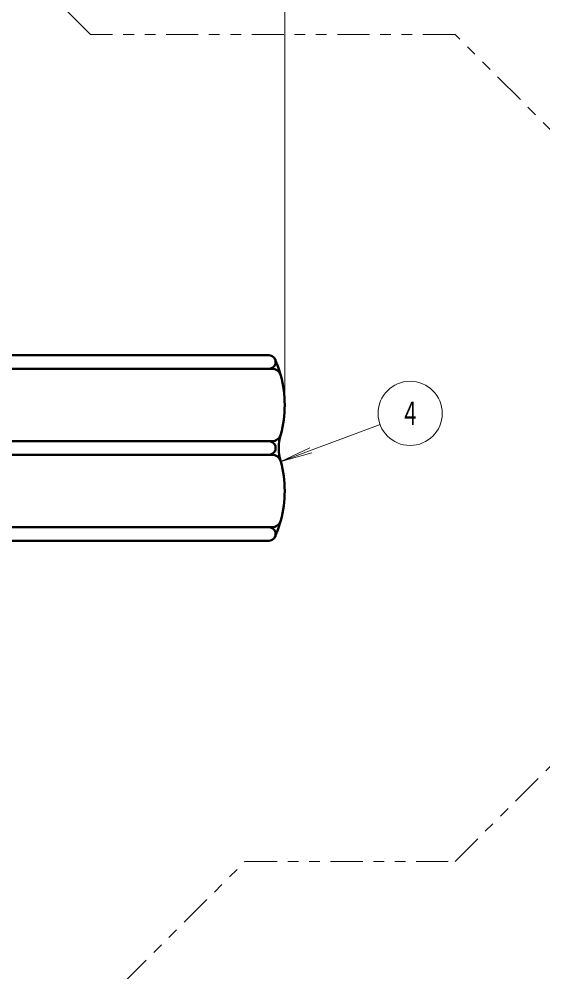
# Model space of a CAD drawing. Units: millimetres on the paper, scale 1:60. Extents: x -385 to 0, y -594 to 267.
# Drawn here: x -189.1 to -140.2, y 90.8 to 179.9 of the extents above; entities that cross this region are included whole.
import ezdxf
from ezdxf.enums import TextEntityAlignment as Align

# ---------------------------------------------------------------- set-up
doc = ezdxf.new("R2010")
doc.units = ezdxf.units.MM
doc.linetypes.add('USER3', pattern=[8, 3, -1, 1, -1, 1, -1])
doc.layers.add('LY_1', color=7, linetype='Continuous', lineweight=13)
doc.styles.add('ＭＳ ゴシック', font='')
doc.styles.get('ＭＳ ゴシック').set_extended_font_data('MS Gothic')

msp = doc.modelspace()

# ---------------------------------------------------------------- linework, layer by layer
at = {"layer": 'LY_1'}
for p, q in [((-164.285, 144.825), (-164.285, 232.856)), ((-155.377, 141.993), (-164.649, 138.543)), ((-164.649, 138.543), (-161.94, 139.83)), ((-164.649, 138.543), (-161.757, 139.34))]:
    msp.add_line(p, q, dxfattribs=at)
at = {"layer": 'LY_1', "color": 140, "lineweight": 50}
for p, q in [((-199.283, 148.482), (-165.769, 148.482)), ((-199.024, 147.212), (-165.469, 147.212)), ((-198.399, 140.439), (-165.469, 140.439)), ((-198.399, 139.169), (-165.469, 139.169)), ((-198.984, 132.395), (-165.469, 132.395)), ((-199.283, 131.125), (-165.769, 131.125))]:
    msp.add_line(p, q, dxfattribs=at)
at = {"layer": 'LY_1', "linetype": 'USER3'}
msp.add_lwpolyline([(-252.084, 224.228), (-279.401, 224.228), (-307.724, 195.905), (-315.589, 195.905), (-332.744, 178.75), (-341.067, 178.75), (-358.936, 160.881), (-358.936, 135.611), (-341.067, 117.742), (-334.428, 117.742), (-277.865, 61.179), (-243.079, 61.179), (-225.79, 78.468), (-190.656, 78.468), (-167.999, 101.125), (-148.366, 101.125), (-130.952, 118.539), (-130.952, 161.068), (-148.366, 178.482), (-182.426, 178.482), (-196.792, 192.847), (-220.703, 192.847)], close=True, dxfattribs=at)
at = {"layer": 'LY_1'}
msp.add_circle((-152.565, 143.039), 3, dxfattribs=at)
at = {"layer": 'LY_1', "color": 140, "lineweight": 50}
for centre, radius, start, end in [((-165.769, 147.847), 0.635, 269.99995, 90.00005), ((-174.869, 143.825), 10.583, 15.12167, 23.91602), ((-165.469, 146.365), 0.847, 15.12167, 90), ((-174.869, 143.825), 10.583, 344.87834, 15.12167), ((-165.469, 141.285), 0.847, 270, 344.87834), ((-160.608, 139.804), 4.233, 162.67291, 197.32708), ((-165.769, 139.804), 0.635, 269.99995, 90.00005), ((-165.469, 138.322), 0.847, 15.12167, 90), ((-174.869, 135.782), 10.583, 344.87833, 15.12167), ((-165.469, 133.242), 0.847, 270, 344.87833), ((-174.869, 135.782), 10.583, 336.08398, 344.87833), ((-165.769, 131.76), 0.635, 269.99995, 90.00005)]:
    msp.add_arc(centre, radius, start, end, dxfattribs=at)

# ---------------------------------------------------------------- texts
at = {"layer": 'LY_1', "style": 'ＭＳ ゴシック', "width": 0.6}
msp.add_text('４', height=2.199, dxfattribs=at).set_placement((-152.565, 143.039), align=Align.MIDDLE_CENTER)

doc.saveas('drawing.dxf')
